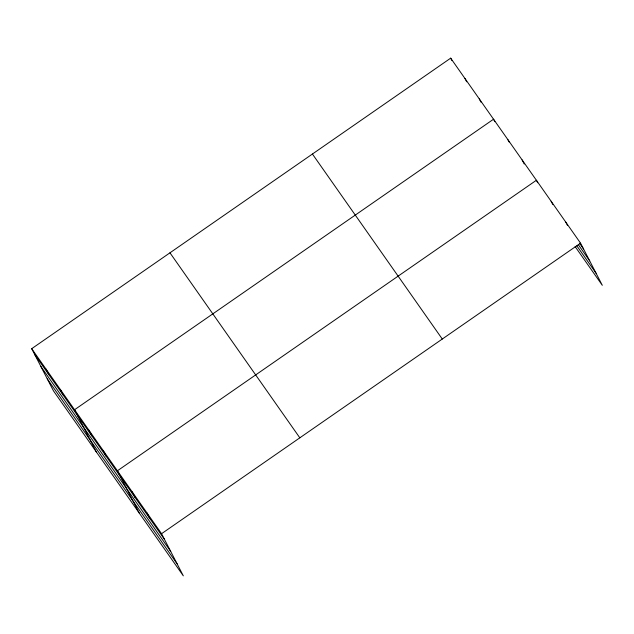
<?xml version="1.0" encoding="UTF-8"?>
<svg xmlns="http://www.w3.org/2000/svg" width="634" height="634" viewBox="0 0 634 634"><rect width="100%" height="100%" fill="white"/><g stroke="black" fill="none" stroke-linecap="round" stroke-linejoin="round"><path stroke-width="0.95" d="M31.7 348.692L161.559 533.701L183.313 575.846L53.454 390.837L31.7 348.692L450.687 58.154L580.546 243.163L602.3 285.308L575.133 246.594M161.559 533.701L580.546 243.163M579.547 243.258L583.51 248.908M578.39 244.787L589.715 260.915M576.853 245.873L596.103 273.294M312.427 154.03L442.278 339.039M169.967 252.815L299.827 437.825M34.664 354.438L164.523 539.447M40.861 366.452L170.72 551.461M47.257 378.831L177.108 563.832M565.829 222.193L567.525 225.474M551.112 201.224L552.808 204.505M537.664 182.719L536.396 180.254L117.401 470.8L139.155 512.946M522.115 159.911L524.231 164.008M507.826 139.559L509.102 142.016M494.813 121.665L493.545 119.208L74.55 409.746L96.305 451.891M479.256 98.856L480.952 102.137M464.976 78.505L466.672 81.786M450.687 58.154L451.963 60.618M146.842 512.732L149.806 518.477M132.126 491.762L135.09 497.508M103.12 450.449L106.084 456.195M88.839 430.098L91.803 435.843M60.27 389.395L63.234 395.141M45.981 369.043L48.953 374.789"/></g></svg>
